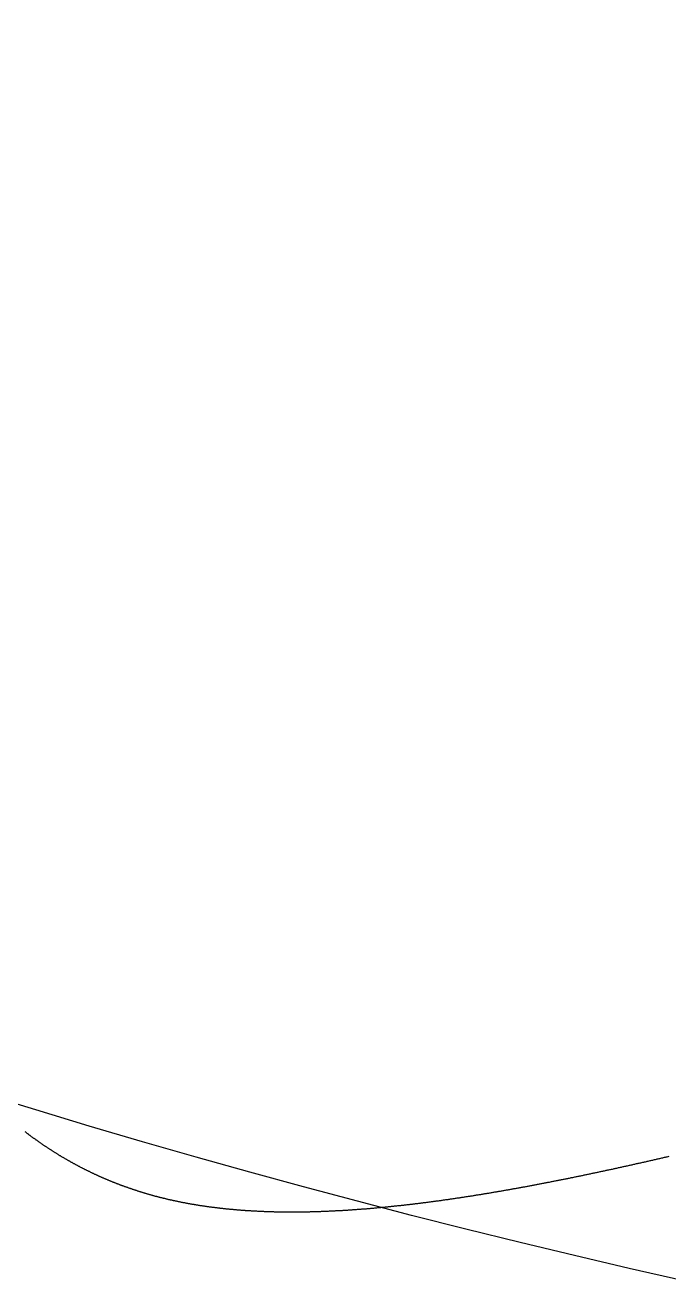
# Model space of a CAD drawing. Header units: millimetres. Extents: x 88 to 97873, y 32 to 55088.
# Drawn here: x 48699.603 to 48700.416, y 5017.852 to 5019.45 of the extents above; entities that cross this region are included whole.
import ezdxf

# ---------------------------------------------------------------- set-up
doc = ezdxf.new("R2010")
doc.units = ezdxf.units.MM
doc.header["$LTSCALE"] = 0.3

msp = doc.modelspace()

# ---------------------------------------------------------------- linework, layer by layer
msp.add_lwpolyline([(48699.6024, 5018.052), (48699.6029, 5018.0515), (48699.6035, 5018.0511), (48699.6041, 5018.0507), (48699.6046, 5018.0502), (48699.6052, 5018.0498), (48699.6058, 5018.0494), (48699.6063, 5018.049), (48699.6069, 5018.0485), (48699.6075, 5018.0481), (48699.608, 5018.0477), (48699.6086, 5018.0473), (48699.6092, 5018.0468), (48699.6097, 5018.0464), (48699.6103, 5018.046), (48699.6109, 5018.0456), (48699.6115, 5018.0452), (48699.612, 5018.0447), (48699.6126, 5018.0443), (48699.6132, 5018.0439), (48699.6137, 5018.0435), (48699.6143, 5018.0431), (48699.6149, 5018.0427), (48699.6155, 5018.0423), (48699.616, 5018.0418), (48699.6166, 5018.0414), (48699.6172, 5018.041), (48699.6178, 5018.0406), (48699.6184, 5018.0402), (48699.6189, 5018.0398), (48699.6195, 5018.0394), (48699.6201, 5018.039), (48699.6207, 5018.0386), (48699.6213, 5018.0382), (48699.6218, 5018.0378), (48699.6224, 5018.0374), (48699.623, 5018.037), (48699.6236, 5018.0366), (48699.6242, 5018.0362), (48699.6247, 5018.0358), (48699.6253, 5018.0354), (48699.6259, 5018.035), (48699.6265, 5018.0346), (48699.6271, 5018.0342), (48699.6277, 5018.0338), (48699.6283, 5018.0334), (48699.6288, 5018.033), (48699.6294, 5018.0326), (48699.63, 5018.0322), (48699.6306, 5018.0319), (48699.6312, 5018.0315), (48699.6318, 5018.0311), (48699.6324, 5018.0307), (48699.633, 5018.0303), (48699.6336, 5018.0299), (48699.6342, 5018.0295), (48699.6347, 5018.0292), (48699.6353, 5018.0288), (48699.6359, 5018.0284), (48699.6365, 5018.028), (48699.6371, 5018.0276), (48699.6377, 5018.0273), (48699.6383, 5018.0269), (48699.6389, 5018.0265), (48699.6395, 5018.0261), (48699.6401, 5018.0257), (48699.6407, 5018.0254), (48699.6413, 5018.025), (48699.6419, 5018.0246), (48699.6425, 5018.0243), (48699.6431, 5018.0239), (48699.6437, 5018.0235), (48699.6443, 5018.0231), (48699.6449, 5018.0228), (48699.6455, 5018.0224), (48699.6461, 5018.022), (48699.6467, 5018.0217), (48699.6473, 5018.0213), (48699.6479, 5018.021), (48699.6485, 5018.0206), (48699.6491, 5018.0202), (48699.6497, 5018.0199), (48699.6503, 5018.0195), (48699.651, 5018.0192), (48699.6516, 5018.0188), (48699.6522, 5018.0184), (48699.6528, 5018.0181), (48699.6534, 5018.0177), (48699.654, 5018.0174), (48699.6546, 5018.017), (48699.6552, 5018.0167), (48699.6558, 5018.0163), (48699.6564, 5018.016), (48699.6571, 5018.0156), (48699.6577, 5018.0153), (48699.6583, 5018.0149), (48699.6589, 5018.0146), (48699.6595, 5018.0142), (48699.6601, 5018.0139), (48699.6607, 5018.0135), (48699.6614, 5018.0132), (48699.662, 5018.0129), (48699.6626, 5018.0125), (48699.6632, 5018.0122), (48699.6638, 5018.0118), (48699.6645, 5018.0115), (48699.6651, 5018.0112), (48699.6657, 5018.0108), (48699.6663, 5018.0105), (48699.6669, 5018.0101), (48699.6676, 5018.0098), (48699.6682, 5018.0095), (48699.6688, 5018.0091), (48699.6694, 5018.0088), (48699.6701, 5018.0085), (48699.6707, 5018.0082), (48699.6713, 5018.0078), (48699.6719, 5018.0075), (48699.6726, 5018.0072), (48699.6732, 5018.0068), (48699.6738, 5018.0065), (48699.6745, 5018.0062), (48699.6751, 5018.0059), (48699.6757, 5018.0055), (48699.6763, 5018.0052), (48699.677, 5018.0049), (48699.6776, 5018.0046), (48699.6782, 5018.0043), (48699.6789, 5018.004), (48699.6795, 5018.0036), (48699.6802, 5018.0033), (48699.6808, 5018.003), (48699.6814, 5018.0027), (48699.6821, 5018.0024), (48699.6827, 5018.0021), (48699.6833, 5018.0018), (48699.684, 5018.0014), (48699.6846, 5018.0011), (48699.6853, 5018.0008), (48699.6859, 5018.0005), (48699.6865, 5018.0002), (48699.6872, 5017.9999), (48699.6878, 5017.9996), (48699.6885, 5017.9993), (48699.6891, 5017.999), (48699.6898, 5017.9987), (48699.6904, 5017.9984), (48699.691, 5017.9981), (48699.6917, 5017.9978), (48699.6923, 5017.9975), (48699.693, 5017.9972), (48699.6936, 5017.9969), (48699.6943, 5017.9966), (48699.6949, 5017.9963), (48699.6956, 5017.996), (48699.6962, 5017.9957), (48699.6969, 5017.9954), (48699.6975, 5017.9951), (48699.6982, 5017.9949), (48699.6988, 5017.9946), (48699.6995, 5017.9943), (48699.7001, 5017.994), (48699.7008, 5017.9937), (48699.7015, 5017.9934), (48699.7021, 5017.9931), (48699.7028, 5017.9928), (48699.7034, 5017.9926), (48699.7041, 5017.9923), (48699.7047, 5017.992), (48699.7054, 5017.9917), (48699.7061, 5017.9914), (48699.7067, 5017.9912), (48699.7074, 5017.9909), (48699.7081, 5017.9906), (48699.7087, 5017.9903), (48699.7094, 5017.9901), (48699.71, 5017.9898), (48699.7107, 5017.9895), (48699.7114, 5017.9892), (48699.712, 5017.989), (48699.7127, 5017.9887), (48699.7134, 5017.9884), (48699.714, 5017.9882), (48699.7147, 5017.9879), (48699.7154, 5017.9876), (48699.7161, 5017.9874), (48699.7167, 5017.9871), (48699.7174, 5017.9869), (48699.7181, 5017.9866), (48699.7187, 5017.9863), (48699.7194, 5017.9861), (48699.7201, 5017.9858), (48699.7208, 5017.9856), (48699.7214, 5017.9853), (48699.7221, 5017.985), (48699.7228, 5017.9848), (48699.7235, 5017.9845), (48699.7242, 5017.9843), (48699.7248, 5017.984), (48699.7255, 5017.9838), (48699.7262, 5017.9835), (48699.7269, 5017.9833), (48699.7276, 5017.983), (48699.7282, 5017.9828), (48699.7289, 5017.9825), (48699.7296, 5017.9823), (48699.7303, 5017.982), (48699.731, 5017.9818), (48699.7317, 5017.9816), (48699.7324, 5017.9813), (48699.733, 5017.9811), (48699.7337, 5017.9808), (48699.7344, 5017.9806), (48699.7351, 5017.9804), (48699.7358, 5017.9801), (48699.7365, 5017.9799), (48699.7372, 5017.9796), (48699.7379, 5017.9794), (48699.7386, 5017.9792), (48699.7393, 5017.9789), (48699.74, 5017.9787), (48699.7407, 5017.9785), (48699.7414, 5017.9783), (48699.7421, 5017.978), (48699.7428, 5017.9778), (48699.7435, 5017.9776), (48699.7441, 5017.9773), (48699.7448, 5017.9771), (48699.7456, 5017.9769), (48699.7463, 5017.9767), (48699.747, 5017.9765), (48699.7477, 5017.9762), (48699.7484, 5017.976), (48699.7491, 5017.9758), (48699.7498, 5017.9756), (48699.7505, 5017.9754), (48699.7512, 5017.9751), (48699.7519, 5017.9749), (48699.7526, 5017.9747), (48699.7533, 5017.9745), (48699.754, 5017.9743), (48699.7547, 5017.9741), (48699.7554, 5017.9739), (48699.7561, 5017.9737), (48699.7569, 5017.9735), (48699.7576, 5017.9732), (48699.7583, 5017.973), (48699.759, 5017.9728), (48699.7597, 5017.9726), (48699.7604, 5017.9724), (48699.7612, 5017.9722), (48699.7619, 5017.972), (48699.7626, 5017.9718), (48699.7633, 5017.9716), (48699.764, 5017.9714), (48699.7647, 5017.9712), (48699.7655, 5017.971), (48699.7662, 5017.9708), (48699.7669, 5017.9706), (48699.7676, 5017.9704), (48699.7684, 5017.9703), (48699.7691, 5017.9701), (48699.7698, 5017.9699), (48699.7705, 5017.9697), (48699.7713, 5017.9695), (48699.772, 5017.9693), (48699.7727, 5017.9691), (48699.7735, 5017.9689), (48699.7742, 5017.9687), (48699.7749, 5017.9686), (48699.7756, 5017.9684), (48699.7764, 5017.9682), (48699.7771, 5017.968), (48699.7779, 5017.9678), (48699.7786, 5017.9677), (48699.7793, 5017.9675), (48699.7801, 5017.9673), (48699.7808, 5017.9671), (48699.7815, 5017.967), (48699.7823, 5017.9668), (48699.783, 5017.9666), (48699.7838, 5017.9664), (48699.7845, 5017.9663), (48699.7852, 5017.9661), (48699.786, 5017.9659), (48699.7867, 5017.9658), (48699.7875, 5017.9656), (48699.7882, 5017.9654), (48699.789, 5017.9653), (48699.7897, 5017.9651), (48699.7905, 5017.9649), (48699.7912, 5017.9648), (48699.792, 5017.9646), (48699.7927, 5017.9644), (48699.7935, 5017.9643), (48699.7942, 5017.9641), (48699.795, 5017.964), (48699.7957, 5017.9638), (48699.7965, 5017.9637), (48699.7972, 5017.9635), (48699.798, 5017.9634), (48699.7987, 5017.9632), (48699.7995, 5017.963), (48699.8002, 5017.9629), (48699.801, 5017.9627), (48699.8018, 5017.9626), (48699.8025, 5017.9625), (48699.8033, 5017.9623), (48699.804, 5017.9622), (48699.8048, 5017.962), (48699.8056, 5017.9619), (48699.8063, 5017.9617), (48699.8071, 5017.9616), (48699.8079, 5017.9614), (48699.8086, 5017.9613), (48699.8094, 5017.9612), (48699.8102, 5017.961), (48699.8109, 5017.9609), (48699.8117, 5017.9608), (48699.8125, 5017.9606), (48699.8133, 5017.9605), (48699.814, 5017.9604), (48699.8148, 5017.9602), (48699.8156, 5017.9601), (48699.8163, 5017.96), (48699.8171, 5017.9598), (48699.8179, 5017.9597), (48699.8187, 5017.9596), (48699.8194, 5017.9594), (48699.8202, 5017.9593), (48699.821, 5017.9592), (48699.8218, 5017.9591), (48699.8226, 5017.9589), (48699.8233, 5017.9588), (48699.8241, 5017.9587), (48699.8249, 5017.9586), (48699.8257, 5017.9585), (48699.8265, 5017.9583), (48699.8273, 5017.9582), (48699.828, 5017.9581), (48699.8288, 5017.958), (48699.8296, 5017.9579), (48699.8304, 5017.9578), (48699.8312, 5017.9577), (48699.832, 5017.9575), (48699.8328, 5017.9574), (48699.8336, 5017.9573), (48699.8344, 5017.9572), (48699.8352, 5017.9571), (48699.8359, 5017.957), (48699.8367, 5017.9569), (48699.8375, 5017.9568), (48699.8383, 5017.9567), (48699.8391, 5017.9566), (48699.8399, 5017.9565), (48699.8407, 5017.9564), (48699.8415, 5017.9563), (48699.8423, 5017.9562), (48699.8431, 5017.9561), (48699.8439, 5017.956), (48699.8447, 5017.9559), (48699.8455, 5017.9558), (48699.8463, 5017.9557), (48699.8471, 5017.9556), (48699.8479, 5017.9555), (48699.8487, 5017.9554), (48699.8496, 5017.9553), (48699.8504, 5017.9552), (48699.8512, 5017.9551), (48699.852, 5017.9551), (48699.8528, 5017.955), (48699.8536, 5017.9549), (48699.8544, 5017.9548), (48699.8552, 5017.9547), (48699.856, 5017.9546), (48699.8568, 5017.9545), (48699.8577, 5017.9545), (48699.8585, 5017.9544), (48699.8593, 5017.9543), (48699.8601, 5017.9542), (48699.8609, 5017.9541), (48699.8617, 5017.9541), (48699.8625, 5017.954), (48699.8634, 5017.9539), (48699.8642, 5017.9538), (48699.865, 5017.9538), (48699.8658, 5017.9537), (48699.8667, 5017.9536), (48699.8675, 5017.9535), (48699.8683, 5017.9535), (48699.8691, 5017.9534), (48699.8699, 5017.9533), (48699.8708, 5017.9533), (48699.8716, 5017.9532), (48699.8724, 5017.9531), (48699.8733, 5017.9531), (48699.8741, 5017.953), (48699.8749, 5017.9529), (48699.8757, 5017.9529), (48699.8766, 5017.9528), (48699.8774, 5017.9527), (48699.8782, 5017.9527), (48699.8791, 5017.9526), (48699.8799, 5017.9526), (48699.8807, 5017.9525), (48699.8816, 5017.9525), (48699.8824, 5017.9524), (48699.8832, 5017.9523), (48699.8841, 5017.9523), (48699.8849, 5017.9522), (48699.8858, 5017.9522), (48699.8866, 5017.9521), (48699.8874, 5017.9521), (48699.8883, 5017.952), (48699.8891, 5017.952), (48699.89, 5017.9519), (48699.8908, 5017.9519), (48699.8916, 5017.9518), (48699.8925, 5017.9518), (48699.8933, 5017.9517), (48699.8942, 5017.9517), (48699.895, 5017.9517), (48699.8959, 5017.9516), (48699.8967, 5017.9516), (48699.8976, 5017.9515), (48699.8984, 5017.9515), (48699.8993, 5017.9515), (48699.9001, 5017.9514), (48699.901, 5017.9514), (48699.9018, 5017.9513), (48699.9027, 5017.9513), (48699.9035, 5017.9513), (48699.9044, 5017.9512), (48699.9052, 5017.9512), (48699.9061, 5017.9512), (48699.907, 5017.9511), (48699.9078, 5017.9511), (48699.9087, 5017.9511), (48699.9095, 5017.9511), (48699.9104, 5017.951), (48699.9112, 5017.951), (48699.9121, 5017.951), (48699.913, 5017.951), (48699.9138, 5017.9509), (48699.9147, 5017.9509), (48699.9156, 5017.9509), (48699.9164, 5017.9509), (48699.9173, 5017.9508), (48699.9182, 5017.9508), (48699.919, 5017.9508), (48699.9199, 5017.9508), (48699.9208, 5017.9508), (48699.9216, 5017.9507), (48699.9225, 5017.9507), (48699.9234, 5017.9507), (48699.9242, 5017.9507), (48699.9251, 5017.9507), (48699.926, 5017.9507), (48699.9268, 5017.9507), (48699.9277, 5017.9507), (48699.9286, 5017.9506), (48699.9295, 5017.9506), (48699.9303, 5017.9506), (48699.9312, 5017.9506), (48699.9321, 5017.9506), (48699.933, 5017.9506), (48699.9339, 5017.9506), (48699.9347, 5017.9506), (48699.9356, 5017.9506), (48699.9365, 5017.9506), (48699.9374, 5017.9506), (48699.9383, 5017.9506), (48699.9391, 5017.9506), (48699.94, 5017.9506), (48699.9409, 5017.9506), (48699.9418, 5017.9506), (48699.9427, 5017.9506), (48699.9436, 5017.9506), (48699.9445, 5017.9506), (48699.9453, 5017.9506), (48699.9462, 5017.9506), (48699.9471, 5017.9506), (48699.948, 5017.9506), (48699.9489, 5017.9506), (48699.9498, 5017.9506), (48699.9507, 5017.9506), (48699.9516, 5017.9507), (48699.9525, 5017.9507), (48699.9534, 5017.9507), (48699.9543, 5017.9507), (48699.9551, 5017.9507), (48699.956, 5017.9507), (48699.9569, 5017.9507), (48699.9578, 5017.9507), (48699.9587, 5017.9508), (48699.9596, 5017.9508), (48699.9605, 5017.9508), (48699.9614, 5017.9508), (48699.9623, 5017.9508), (48699.9632, 5017.9509), (48699.9641, 5017.9509), (48699.965, 5017.9509), (48699.9659, 5017.9509), (48699.9668, 5017.9509), (48699.9677, 5017.951), (48699.9687, 5017.951), (48699.9696, 5017.951), (48699.9705, 5017.9511), (48699.9714, 5017.9511), (48699.9723, 5017.9511), (48699.9732, 5017.9511), (48699.9741, 5017.9512), (48699.975, 5017.9512), (48699.9759, 5017.9512), (48699.9768, 5017.9513), (48699.9777, 5017.9513), (48699.9787, 5017.9513), (48699.9796, 5017.9514), (48699.9805, 5017.9514), (48699.9814, 5017.9514), (48699.9823, 5017.9515), (48699.9832, 5017.9515), (48699.9841, 5017.9515), (48699.9851, 5017.9516), (48699.986, 5017.9516), (48699.9869, 5017.9517), (48699.9878, 5017.9517), (48699.9887, 5017.9517), (48699.9897, 5017.9518), (48699.9906, 5017.9518), (48699.9915, 5017.9519), (48699.9924, 5017.9519), (48699.9933, 5017.952), (48699.9943, 5017.952), (48699.9952, 5017.9521), (48699.9961, 5017.9521), (48699.997, 5017.9522), (48699.998, 5017.9522), (48699.9989, 5017.9523), (48699.9998, 5017.9523), (48700.0008, 5017.9524), (48700.0017, 5017.9524), (48700.0026, 5017.9525), (48700.0035, 5017.9525), (48700.0045, 5017.9526), (48700.0054, 5017.9526), (48700.0063, 5017.9527), (48700.0073, 5017.9527), (48700.0082, 5017.9528), (48700.0091, 5017.9529), (48700.0101, 5017.9529), (48700.011, 5017.953), (48700.0119, 5017.953), (48700.0129, 5017.9531), (48700.0138, 5017.9532), (48700.0148, 5017.9532), (48700.0157, 5017.9533), (48700.0166, 5017.9534), (48700.0176, 5017.9534), (48700.0185, 5017.9535), (48700.0195, 5017.9535), (48700.0204, 5017.9536), (48700.0213, 5017.9537), (48700.0223, 5017.9538), (48700.0232, 5017.9538), (48700.0242, 5017.9539), (48700.0251, 5017.954), (48700.0261, 5017.954), (48700.027, 5017.9541), (48700.028, 5017.9542), (48700.0289, 5017.9542), (48700.0299, 5017.9543), (48700.0308, 5017.9544), (48700.0318, 5017.9545), (48700.0327, 5017.9545), (48700.0337, 5017.9546), (48700.0346, 5017.9547), (48700.0356, 5017.9548), (48700.0365, 5017.9549), (48700.0375, 5017.9549), (48700.0384, 5017.955), (48700.0394, 5017.9551), (48700.0403, 5017.9552), (48700.0413, 5017.9553), (48700.0423, 5017.9553), (48700.0432, 5017.9554), (48700.0442, 5017.9555), (48700.0451, 5017.9556), (48700.0461, 5017.9557), (48700.047, 5017.9558), (48700.048, 5017.9559), (48700.049, 5017.956), (48700.0499, 5017.956), (48700.0509, 5017.9561), (48700.0519, 5017.9562), (48700.0528, 5017.9563), (48700.0538, 5017.9564), (48700.0548, 5017.9565), (48700.0557, 5017.9566), (48700.0567, 5017.9567), (48700.0577, 5017.9568), (48700.0586, 5017.9569), (48700.0596, 5017.957), (48700.0606, 5017.9571), (48700.0615, 5017.9572), (48700.0625, 5017.9573), (48700.0635, 5017.9574), (48700.0644, 5017.9575), (48700.0654, 5017.9576), (48700.0664, 5017.9577), (48700.0674, 5017.9578), (48700.0683, 5017.9579), (48700.0693, 5017.958), (48700.0703, 5017.9581), (48700.0713, 5017.9582), (48700.0722, 5017.9583), (48700.0732, 5017.9584), (48700.0742, 5017.9585), (48700.0752, 5017.9586), (48700.0761, 5017.9587), (48700.0771, 5017.9588), (48700.0781, 5017.9589), (48700.0791, 5017.959), (48700.0801, 5017.9591), (48700.081, 5017.9592), (48700.082, 5017.9593), (48700.083, 5017.9595), (48700.084, 5017.9596), (48700.085, 5017.9597), (48700.086, 5017.9598), (48700.087, 5017.9599), (48700.0879, 5017.96), (48700.0889, 5017.9601), (48700.0899, 5017.9603), (48700.0909, 5017.9604), (48700.0919, 5017.9605), (48700.0929, 5017.9606), (48700.0939, 5017.9607), (48700.0949, 5017.9608), (48700.0958, 5017.961), (48700.0968, 5017.9611), (48700.0978, 5017.9612), (48700.0988, 5017.9613), (48700.0998, 5017.9614), (48700.1008, 5017.9616), (48700.1018, 5017.9617), (48700.1028, 5017.9618), (48700.1038, 5017.9619), (48700.1048, 5017.9621), (48700.1058, 5017.9622), (48700.1068, 5017.9623), (48700.1078, 5017.9625), (48700.1088, 5017.9626), (48700.1098, 5017.9627), (48700.1108, 5017.9628), (48700.1118, 5017.963), (48700.1128, 5017.9631), (48700.1138, 5017.9632), (48700.1148, 5017.9634), (48700.1158, 5017.9635), (48700.1168, 5017.9636), (48700.1178, 5017.9638), (48700.1188, 5017.9639), (48700.1198, 5017.964), (48700.1208, 5017.9642), (48700.1218, 5017.9643), (48700.1228, 5017.9644), (48700.1238, 5017.9646), (48700.1249, 5017.9647), (48700.1259, 5017.9649), (48700.1269, 5017.965), (48700.1279, 5017.9651), (48700.1289, 5017.9653), (48700.1299, 5017.9654), (48700.1309, 5017.9656), (48700.1319, 5017.9657), (48700.1329, 5017.9658), (48700.134, 5017.966), (48700.135, 5017.9661), (48700.136, 5017.9663), (48700.137, 5017.9664), (48700.138, 5017.9666), (48700.139, 5017.9667), (48700.1401, 5017.9669), (48700.1411, 5017.967), (48700.1421, 5017.9672), (48700.1431, 5017.9673), (48700.1441, 5017.9675), (48700.1451, 5017.9676), (48700.1462, 5017.9678), (48700.1472, 5017.9679), (48700.1482, 5017.9681), (48700.1492, 5017.9682), (48700.1503, 5017.9684), (48700.1513, 5017.9685), (48700.1523, 5017.9687), (48700.1533, 5017.9688), (48700.1544, 5017.969), (48700.1554, 5017.9691), (48700.1564, 5017.9693), (48700.1574, 5017.9694), (48700.1585, 5017.9696), (48700.1595, 5017.9698), (48700.1605, 5017.9699), (48700.1615, 5017.9701), (48700.1626, 5017.9702), (48700.1636, 5017.9704), (48700.1646, 5017.9706), (48700.1657, 5017.9707), (48700.1667, 5017.9709), (48700.1677, 5017.971), (48700.1688, 5017.9712), (48700.1698, 5017.9714), (48700.1708, 5017.9715), (48700.1719, 5017.9717), (48700.1729, 5017.9719), (48700.1739, 5017.972), (48700.175, 5017.9722), (48700.176, 5017.9724), (48700.1771, 5017.9725), (48700.1781, 5017.9727), (48700.1791, 5017.9729), (48700.1802, 5017.973), (48700.1812, 5017.9732), (48700.1823, 5017.9734), (48700.1833, 5017.9736), (48700.1843, 5017.9737), (48700.1854, 5017.9739), (48700.1864, 5017.9741), (48700.1875, 5017.9743), (48700.1885, 5017.9744), (48700.1896, 5017.9746), (48700.1906, 5017.9748), (48700.1916, 5017.9749), (48700.1927, 5017.9751), (48700.1937, 5017.9753), (48700.1948, 5017.9755), (48700.1958, 5017.9757), (48700.1969, 5017.9758), (48700.1979, 5017.976), (48700.199, 5017.9762), (48700.2, 5017.9764), (48700.2011, 5017.9766), (48700.2021, 5017.9767), (48700.2032, 5017.9769), (48700.2042, 5017.9771), (48700.2053, 5017.9773), (48700.2063, 5017.9775), (48700.2074, 5017.9777), (48700.2085, 5017.9778), (48700.2095, 5017.978), (48700.2106, 5017.9782), (48700.2116, 5017.9784), (48700.2127, 5017.9786), (48700.2137, 5017.9788), (48700.2148, 5017.979), (48700.2159, 5017.9791), (48700.2169, 5017.9793), (48700.218, 5017.9795), (48700.219, 5017.9797), (48700.2201, 5017.9799), (48700.2212, 5017.9801), (48700.2222, 5017.9803), (48700.2233, 5017.9805), (48700.2243, 5017.9807), (48700.2254, 5017.9809), (48700.2265, 5017.981), (48700.2275, 5017.9812), (48700.2286, 5017.9814), (48700.2297, 5017.9816), (48700.2307, 5017.9818), (48700.2318, 5017.982), (48700.2329, 5017.9822), (48700.2339, 5017.9824), (48700.235, 5017.9826), (48700.2361, 5017.9828), (48700.2371, 5017.983), (48700.2382, 5017.9832), (48700.2393, 5017.9834), (48700.2403, 5017.9836), (48700.2414, 5017.9838), (48700.2425, 5017.984), (48700.2436, 5017.9842), (48700.2446, 5017.9844), (48700.2457, 5017.9846), (48700.2468, 5017.9848), (48700.2479, 5017.985), (48700.2489, 5017.9852), (48700.25, 5017.9854), (48700.2511, 5017.9856), (48700.2522, 5017.9858), (48700.2532, 5017.986), (48700.2543, 5017.9863), (48700.2554, 5017.9865), (48700.2565, 5017.9867), (48700.2576, 5017.9869), (48700.2586, 5017.9871), (48700.2597, 5017.9873), (48700.2608, 5017.9875), (48700.2619, 5017.9877), (48700.263, 5017.9879), (48700.264, 5017.9881), (48700.2651, 5017.9883), (48700.2662, 5017.9886), (48700.2673, 5017.9888), (48700.2684, 5017.989), (48700.2695, 5017.9892), (48700.2705, 5017.9894), (48700.2716, 5017.9896), (48700.2727, 5017.9898), (48700.2738, 5017.99), (48700.2749, 5017.9903), (48700.276, 5017.9905), (48700.2771, 5017.9907), (48700.2782, 5017.9909), (48700.2792, 5017.9911), (48700.2803, 5017.9913), (48700.2814, 5017.9916), (48700.2825, 5017.9918), (48700.2836, 5017.992), (48700.2847, 5017.9922), (48700.2858, 5017.9924), (48700.2869, 5017.9927), (48700.288, 5017.9929), (48700.2891, 5017.9931), (48700.2902, 5017.9933), (48700.2913, 5017.9936), (48700.2924, 5017.9938), (48700.2935, 5017.994), (48700.2946, 5017.9942), (48700.2957, 5017.9944), (48700.2968, 5017.9947), (48700.2979, 5017.9949), (48700.299, 5017.9951), (48700.3001, 5017.9953), (48700.3012, 5017.9956), (48700.3023, 5017.9958), (48700.3034, 5017.996), (48700.3045, 5017.9963), (48700.3056, 5017.9965), (48700.3067, 5017.9967), (48700.3078, 5017.9969), (48700.3089, 5017.9972), (48700.31, 5017.9974), (48700.3111, 5017.9976), (48700.3122, 5017.9979), (48700.3133, 5017.9981), (48700.3144, 5017.9983), (48700.3155, 5017.9986), (48700.3166, 5017.9988), (48700.3177, 5017.999), (48700.3188, 5017.9993), (48700.3199, 5017.9995), (48700.321, 5017.9997), (48700.3221, 5018), (48700.3233, 5018.0002), (48700.3244, 5018.0004), (48700.3255, 5018.0007), (48700.3266, 5018.0009), (48700.3277, 5018.0011), (48700.3288, 5018.0014), (48700.3299, 5018.0016), (48700.331, 5018.0019), (48700.3322, 5018.0021), (48700.3333, 5018.0023), (48700.3344, 5018.0026), (48700.3355, 5018.0028), (48700.3366, 5018.0031), (48700.3377, 5018.0033), (48700.3388, 5018.0035), (48700.34, 5018.0038), (48700.3411, 5018.004), (48700.3422, 5018.0043), (48700.3433, 5018.0045), (48700.3444, 5018.0047), (48700.3456, 5018.005), (48700.3467, 5018.0052), (48700.3478, 5018.0055), (48700.3489, 5018.0057), (48700.35, 5018.006), (48700.3512, 5018.0062), (48700.3523, 5018.0065), (48700.3534, 5018.0067), (48700.3545, 5018.007), (48700.3557, 5018.0072), (48700.3568, 5018.0074), (48700.3579, 5018.0077), (48700.359, 5018.0079), (48700.3602, 5018.0082), (48700.3613, 5018.0084), (48700.3624, 5018.0087), (48700.3635, 5018.0089), (48700.3647, 5018.0092), (48700.3658, 5018.0094), (48700.3669, 5018.0097), (48700.368, 5018.0099), (48700.3692, 5018.0102), (48700.3703, 5018.0105), (48700.3714, 5018.0107), (48700.3726, 5018.011), (48700.3737, 5018.0112), (48700.3748, 5018.0115), (48700.376, 5018.0117), (48700.3771, 5018.012), (48700.3782, 5018.0122), (48700.3794, 5018.0125), (48700.3805, 5018.0127), (48700.3816, 5018.013), (48700.3828, 5018.0133), (48700.3839, 5018.0135), (48700.385, 5018.0138), (48700.3862, 5018.014), (48700.3873, 5018.0143), (48700.3885, 5018.0145), (48700.3896, 5018.0148), (48700.3907, 5018.0151), (48700.3919, 5018.0153), (48700.393, 5018.0156), (48700.3941, 5018.0158), (48700.3953, 5018.0161), (48700.3964, 5018.0164), (48700.3976, 5018.0166), (48700.3987, 5018.0169), (48700.3999, 5018.0171), (48700.401, 5018.0174), (48700.4021, 5018.0177), (48700.4033, 5018.0179), (48700.4044, 5018.0182), (48700.4056, 5018.0185), (48700.4067, 5018.0187), (48700.4079, 5018.019), (48700.409, 5018.0193), (48700.4102, 5018.0195), (48700.4113, 5018.0198), (48700.4125, 5018.0201), (48700.4136, 5018.0203), (48700.4147, 5018.0206), (48700.4159, 5018.0209)])
for radius in [18.5479, 14.363, 11.4141]:
    msp.add_circle((48702.9432, 5029.0009), radius)

doc.saveas('drawing.dxf')
